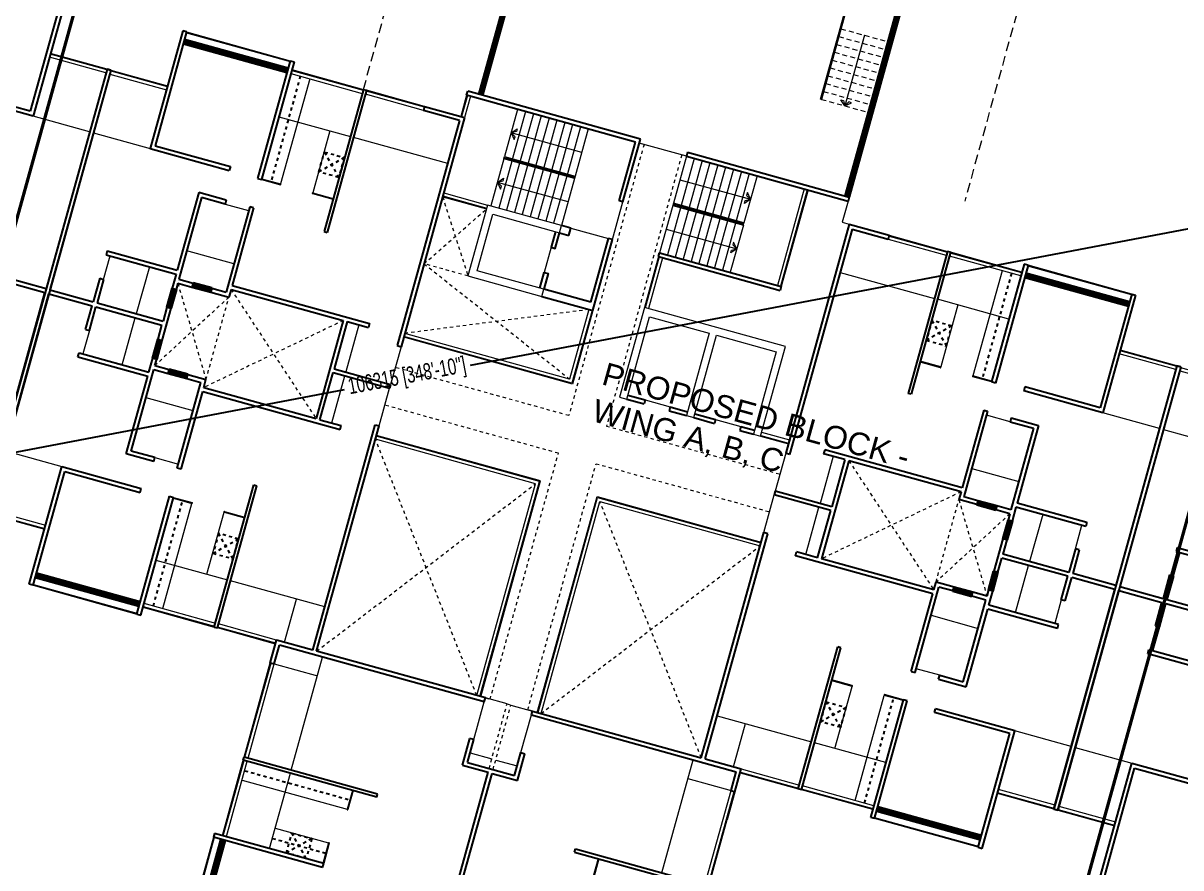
# Model space of a CAD drawing. Header units: millimetres. Extents: x 1330 to 3437, y 431 to 1156.
# Drawn here: x 1446.34 to 1481.87, y 1011.41 to 1037.34 of the extents above; entities that cross this region are included whole.
import ezdxf

# ---------------------------------------------------------------- set-up
doc = ezdxf.new("R2010")
doc.units = ezdxf.units.MM
doc.linetypes.add('DASHED', pattern=[0.75, 0.5, -0.25])
doc.layers.add('C02 Walls 01', color=10, linetype='Continuous')
for name, color, linetype, lineweight in [('C06 Parapet Wall', 39, 'Continuous', 15), ('F03 Windows', 32, 'Continuous', 35), ('I03 Tile Drop', 250, 'Continuous', 9), ('L02 Handrails & Balustrades', 67, 'Continuous', 15), ('L03 Stairs', 77, 'Continuous', 15), ('M01 Furniture', 14, 'Continuous', 9), ('R23 Lifts', 2, 'Continuous', 9), ('S03 Title Block', 7, 'Continuous', 20), ('T01 Dimenstions Scale 01', 106, 'Continuous', 9), ('Z08 Structure above', 250, 'DASHED', 9)]:
    doc.layers.add(name, color=color, linetype=linetype, lineweight=lineweight)
doc.styles.add('vka-arial', font='arial.ttf')
doc.styles.add('vka-romans', font='GOTHIC.TTF', dxfattribs={"width": 0.7})
doc.dimstyles.new('vka-dim0100', dxfattribs={"dimscale": 100, "dimtxt": 1, "dimasz": 0.7, "dimexe": 1.5, "dimexo": 2.5, "dimgap": 1, "dimtad": 0, "dimdec": 0, "dimzin": 0, "dimdsep": 46, "dimtxsty": 'vka-romans', "dimblk": 'vkadot', "dimcen": 1.5, "dimdle": 1.5, "dimse1": 1, "dimse2": 1, "dimclrd": 256, "dimclre": 256, "dimclrt": 7, "dimadec": 1, "dimazin": 0, "dimtfac": 1, "dimtdec": 0, "dimtofl": 0, "dimtmove": 2, "dimatfit": 3, "dimfxl": 1, "dimtolj": 1, "dimtzin": 0, "dimarcsym": 0})

# ---------------------------------------------------------------- blocks, each defined once
blk = doc.blocks.new('rgr')
at = {"layer": 'C02 Walls 01', "color": 250}
for p, q in [((-2177053, 789486), (-2182553, 789486)), ((-2182553, 789361), (-2182553, 789486)), ((-2177178, 789361), (-2182553, 789361)), ((-2177178, 787486), (-2177178, 789361)), ((-2177053, 787486), (-2177053, 789486)), ((-2175553, 789486), (-2175553, 789361)), ((-2175553, 789486), (-2170403, 789486)), ((-2175553, 789361), (-2170403, 789361)), ((-2170403, 789486), (-2170403, 789361)), ((-2195328, 788936), (-2195328, 785311)), ((-2195203, 788936), (-2195203, 785186)), ((-2191478, 788936), (-2191478, 785186)), ((-2191353, 788936), (-2191478, 788936)), ((-2191353, 788936), (-2191353, 785311)), ((-2188053, 788936), (-2187928, 788936)), ((-2188053, 788936), (-2188053, 785186)), ((-2187928, 788936), (-2187928, 785186)), ((-2164553, 788936), (-2164678, 788936)), ((-2164678, 788936), (-2164678, 785186)), ((-2164553, 788936), (-2164553, 785186)), ((-2161253, 788936), (-2161253, 785311)), ((-2161253, 788936), (-2161128, 788936)), ((-2161128, 788936), (-2161128, 785186)), ((-2185653, 788686), (-2185553, 788686)), ((-2185653, 788686), (-2185653, 784161)), ((-2185553, 788686), (-2185553, 784161)), ((-2183703, 788686), (-2182428, 788686)), ((-2183703, 788686), (-2183703, 788561)), ((-2182553, 788561), (-2183703, 788561)), ((-2182553, 788561), (-2182553, 781386)), ((-2182428, 788686), (-2182428, 781386)), ((-2170178, 788686), (-2168903, 788686)), ((-2170178, 788686), (-2170178, 781386)), ((-2170053, 788561), (-2170053, 781386)), ((-2170053, 788561), (-2168903, 788561)), ((-2168903, 788686), (-2168903, 788561)), ((-2166953, 788686), (-2167053, 788686)), ((-2167053, 788686), (-2167053, 784161)), ((-2166953, 788686), (-2166953, 784161)), ((-2177053, 787486), (-2177178, 787486)), ((-2193403, 787186), (-2193403, 780186)), ((-2193403, 787186), (-2193278, 787186)), ((-2193403, 787186), (-2193403, 773061)), ((-2193278, 787186), (-2193403, 787186)), ((-2193278, 787186), (-2193278, 773061)), ((-2193278, 787186), (-2193278, 780186)), ((-2159328, 787186), (-2159328, 780186)), ((-2159328, 787186), (-2159203, 787186)), ((-2159328, 787186), (-2159328, 773061)), ((-2159203, 787186), (-2159328, 787186)), ((-2159203, 787186), (-2159203, 773061)), ((-2159203, 787186), (-2159203, 780186)), ((-2178378, 786286), (-2178678, 786286)), ((-2178678, 786056), (-2178378, 786056)), ((-2178378, 786056), (-2178378, 786286)), ((-2177178, 784256), (-2177178, 786286)), ((-2177053, 786286), (-2177178, 786286)), ((-2177053, 784026), (-2177053, 786286)), ((-2175553, 786286), (-2171678, 786286)), ((-2175553, 786161), (-2175553, 786286)), ((-2175553, 786161), (-2171678, 786161)), ((-2171678, 786286), (-2171678, 786161)), ((-2195328, 785311), (-2197728, 785311)), ((-2191353, 785311), (-2188953, 785311)), ((-2188953, 785311), (-2188953, 785186)), ((-2161253, 785311), (-2163653, 785311)), ((-2163653, 785311), (-2163653, 785186)), ((-2195203, 785186), (-2197728, 785186)), ((-2191478, 785186), (-2188953, 785186)), ((-2188053, 785186), (-2187928, 785186)), ((-2164553, 785186), (-2164678, 785186)), ((-2161128, 785186), (-2163653, 785186)), ((-2188803, 784286), (-2189678, 784286)), ((-2189678, 784286), (-2189678, 781811)), ((-2188803, 784161), (-2189553, 784161)), ((-2189553, 784161), (-2189553, 781561)), ((-2188803, 784286), (-2188803, 784161)), ((-2187928, 784286), (-2188053, 784286)), ((-2188053, 784286), (-2188053, 781561)), ((-2187928, 784286), (-2187928, 781811)), ((-2185653, 784161), (-2185553, 784161)), ((-2177178, 784256), (-2178678, 784256)), ((-2166953, 784161), (-2167053, 784161)), ((-2164678, 784286), (-2164553, 784286)), ((-2164678, 784286), (-2164678, 781811)), ((-2164553, 784286), (-2164553, 781561)), ((-2163803, 784286), (-2162928, 784286)), ((-2163803, 784286), (-2163803, 784161)), ((-2163803, 784161), (-2163053, 784161)), ((-2163053, 784161), (-2163053, 781561)), ((-2162928, 784286), (-2162928, 781811)), ((-2178678, 784026), (-2177053, 784026)), ((-2191903, 781811), (-2189678, 781811)), ((-2191903, 781811), (-2191903, 781686)), ((-2191903, 781686), (-2189678, 781686)), ((-2189678, 781686), (-2189678, 781236)), ((-2187928, 781811), (-2183553, 781811)), ((-2187928, 781686), (-2184353, 781686)), ((-2187928, 781686), (-2187928, 781436)), ((-2184353, 781686), (-2184353, 778561)), ((-2184228, 781686), (-2183553, 781686)), ((-2184228, 781686), (-2184228, 780186)), ((-2183553, 781811), (-2183553, 781686)), ((-2175323, 781811), (-2174773, 781811)), ((-2175323, 781686), (-2174773, 781686)), ((-2174773, 781811), (-2174773, 781686)), ((-2173973, 781811), (-2173423, 781811)), ((-2173973, 781811), (-2173973, 781686)), ((-2173973, 781686), (-2173423, 781686)), ((-2173193, 781811), (-2172528, 781811)), ((-2173193, 781686), (-2172528, 781686)), ((-2172528, 781811), (-2172528, 781686)), ((-2171728, 781811), (-2171293, 781811)), ((-2171728, 781811), (-2171728, 781686)), ((-2171728, 781686), (-2171293, 781686)), ((-2164678, 781811), (-2169053, 781811)), ((-2169053, 781811), (-2169053, 781686)), ((-2168378, 781686), (-2169053, 781686)), ((-2168378, 781686), (-2168378, 780186)), ((-2164678, 781686), (-2168253, 781686)), ((-2168253, 781686), (-2168253, 778561)), ((-2164678, 781686), (-2164678, 781436)), ((-2160703, 781811), (-2162928, 781811)), ((-2160703, 781686), (-2162928, 781686)), ((-2162928, 781686), (-2162928, 781236)), ((-2160703, 781811), (-2160703, 781686)), ((-2157828, 781811), (-2155603, 781811)), ((-2157828, 781811), (-2157828, 781686)), ((-2157828, 781686), (-2155603, 781686)), ((-2189553, 781561), (-2189103, 781561)), ((-2189553, 781436), (-2189103, 781436)), ((-2189553, 781436), (-2189553, 781236)), ((-2189103, 781561), (-2189103, 781436)), ((-2188503, 781561), (-2188053, 781561)), ((-2188503, 781561), (-2188503, 781436)), ((-2188503, 781436), (-2187928, 781436)), ((-2182553, 781386), (-2182428, 781386)), ((-2170053, 781386), (-2170178, 781386)), ((-2164103, 781436), (-2164678, 781436)), ((-2164103, 781561), (-2164553, 781561)), ((-2164103, 781561), (-2164103, 781436)), ((-2163053, 781561), (-2163503, 781561)), ((-2163503, 781561), (-2163503, 781436)), ((-2163053, 781436), (-2163503, 781436)), ((-2163053, 781436), (-2163053, 781236)), ((-2189678, 781236), (-2189553, 781236)), ((-2162928, 781236), (-2163053, 781236)), ((-2191903, 780936), (-2191778, 780936)), ((-2191903, 780936), (-2191903, 780186)), ((-2191778, 780936), (-2191778, 780186)), ((-2189678, 780636), (-2189678, 780186)), ((-2189678, 780636), (-2189553, 780636)), ((-2189553, 780636), (-2189553, 779611)), ((-2163053, 780636), (-2163053, 779611)), ((-2162928, 780636), (-2163053, 780636)), ((-2162928, 780636), (-2162928, 780186)), ((-2160703, 780936), (-2160828, 780936)), ((-2160828, 780936), (-2160828, 780186)), ((-2160703, 780936), (-2160703, 780186)), ((-2157828, 780936), (-2157703, 780936)), ((-2157828, 780936), (-2157828, 780186)), ((-2157703, 780936), (-2157703, 780186)), ((-2193403, 780186), (-2194778, 780186)), ((-2193403, 780061), (-2194778, 780061)), ((-2193403, 773061), (-2193403, 780061)), ((-2193278, 780186), (-2191903, 780186)), ((-2193278, 780061), (-2191903, 780061)), ((-2193278, 773061), (-2193278, 780061)), ((-2191903, 779311), (-2191903, 780061)), ((-2191778, 780186), (-2189678, 780186)), ((-2191778, 780061), (-2189678, 780061)), ((-2191778, 779311), (-2191778, 780061)), ((-2189678, 779611), (-2189678, 780061)), ((-2184228, 780186), (-2182428, 780186)), ((-2184228, 780061), (-2182428, 780061)), ((-2184228, 778561), (-2184228, 780061)), ((-2182428, 780186), (-2182428, 780061)), ((-2168378, 780186), (-2170178, 780186)), ((-2170178, 780186), (-2170178, 780061)), ((-2168378, 780061), (-2170178, 780061)), ((-2168378, 778561), (-2168378, 780061)), ((-2160828, 780186), (-2162928, 780186)), ((-2160828, 780061), (-2162928, 780061)), ((-2162928, 779611), (-2162928, 780061)), ((-2160828, 779311), (-2160828, 780061)), ((-2159328, 780186), (-2160703, 780186)), ((-2159328, 780061), (-2160703, 780061)), ((-2160703, 779311), (-2160703, 780061)), ((-2159328, 773061), (-2159328, 780061)), ((-2159203, 780186), (-2157828, 780186)), ((-2159203, 780061), (-2157828, 780061)), ((-2159203, 773061), (-2159203, 780061)), ((-2157828, 779311), (-2157828, 780061)), ((-2157703, 780186), (-2155603, 780186)), ((-2157703, 780061), (-2155603, 780061)), ((-2157703, 779311), (-2157703, 780061)), ((-2189678, 779611), (-2189553, 779611)), ((-2162928, 779611), (-2163053, 779611)), ((-2191903, 779311), (-2191778, 779311)), ((-2160703, 779311), (-2160828, 779311)), ((-2157828, 779311), (-2157703, 779311)), ((-2189678, 778561), (-2189678, 779011)), ((-2189678, 779011), (-2189553, 779011)), ((-2189553, 778811), (-2189553, 779011)), ((-2182553, 771686), (-2182553, 778861)), ((-2182553, 778861), (-2182428, 778861)), ((-2182428, 771686), (-2182428, 778861)), ((-2170178, 771686), (-2170178, 778861)), ((-2170053, 778861), (-2170178, 778861)), ((-2170053, 771686), (-2170053, 778861)), ((-2163053, 778811), (-2163053, 779011)), ((-2162928, 779011), (-2163053, 779011)), ((-2162928, 778561), (-2162928, 779011)), ((-2191903, 778561), (-2189678, 778561)), ((-2191903, 778436), (-2191903, 778561)), ((-2189553, 778811), (-2189103, 778811)), ((-2189553, 778686), (-2189103, 778686)), ((-2189553, 776086), (-2189553, 778686)), ((-2189103, 778686), (-2189103, 778811)), ((-2188503, 778811), (-2187928, 778811)), ((-2188503, 778686), (-2188503, 778811)), ((-2188503, 778686), (-2188053, 778686)), ((-2188053, 775961), (-2188053, 778686)), ((-2187928, 778561), (-2187928, 778811)), ((-2187928, 778561), (-2184353, 778561)), ((-2184228, 778561), (-2183553, 778561)), ((-2183553, 778436), (-2183553, 778561)), ((-2168378, 778561), (-2169053, 778561)), ((-2169053, 778436), (-2169053, 778561)), ((-2164678, 778561), (-2168253, 778561)), ((-2164103, 778811), (-2164678, 778811)), ((-2164678, 778561), (-2164678, 778811)), ((-2164103, 778686), (-2164553, 778686)), ((-2164553, 775961), (-2164553, 778686)), ((-2164103, 778686), (-2164103, 778811)), ((-2163053, 778811), (-2163503, 778811)), ((-2163503, 778686), (-2163503, 778811)), ((-2163053, 778686), (-2163503, 778686)), ((-2163053, 776086), (-2163053, 778686)), ((-2160703, 778561), (-2162928, 778561)), ((-2160703, 778436), (-2160703, 778561)), ((-2157828, 778561), (-2155603, 778561)), ((-2157828, 778436), (-2157828, 778561)), ((-2191903, 778436), (-2189678, 778436)), ((-2189678, 775961), (-2189678, 778436)), ((-2187928, 778436), (-2183553, 778436)), ((-2187928, 775961), (-2187928, 778436)), ((-2164678, 778436), (-2169053, 778436)), ((-2164678, 775961), (-2164678, 778436)), ((-2160703, 778436), (-2162928, 778436)), ((-2162928, 775961), (-2162928, 778436)), ((-2157828, 778436), (-2155603, 778436)), ((-2188803, 776086), (-2189553, 776086)), ((-2188803, 775961), (-2188803, 776086)), ((-2185653, 771561), (-2185653, 776086)), ((-2185653, 776086), (-2185553, 776086)), ((-2185553, 771561), (-2185553, 776086)), ((-2167053, 771561), (-2167053, 776086)), ((-2166953, 776086), (-2167053, 776086)), ((-2166953, 771561), (-2166953, 776086)), ((-2163803, 776086), (-2163053, 776086)), ((-2163803, 775961), (-2163803, 776086)), ((-2188803, 775961), (-2189678, 775961)), ((-2187928, 775961), (-2188053, 775961)), ((-2164678, 775961), (-2164553, 775961)), ((-2163803, 775961), (-2162928, 775961)), ((-2191478, 775061), (-2188953, 775061)), ((-2191478, 771311), (-2191478, 775061)), ((-2191353, 774936), (-2188953, 774936)), ((-2191353, 771311), (-2191353, 774936)), ((-2188953, 774936), (-2188953, 775061)), ((-2188053, 775061), (-2187928, 775061)), ((-2188053, 771311), (-2188053, 775061)), ((-2187928, 771311), (-2187928, 775061)), ((-2164553, 775061), (-2164678, 775061)), ((-2164678, 771311), (-2164678, 775061)), ((-2164553, 771311), (-2164553, 775061)), ((-2161128, 775061), (-2163653, 775061)), ((-2163653, 774936), (-2163653, 775061)), ((-2161253, 774936), (-2163653, 774936)), ((-2161253, 771311), (-2161253, 774936)), ((-2161128, 771311), (-2161128, 775061)), ((-2157403, 775061), (-2154878, 775061)), ((-2157403, 771311), (-2157403, 775061)), ((-2157278, 774936), (-2154878, 774936)), ((-2157278, 771311), (-2157278, 774936)), ((-2159328, 773061), (-2159203, 773061)), ((-2159203, 773061), (-2159328, 773061)), ((-2185653, 771561), (-2185553, 771561)), ((-2183703, 770961), (-2183703, 771686)), ((-2182553, 771686), (-2183703, 771686)), ((-2183578, 770961), (-2183578, 771561)), ((-2177053, 771561), (-2183578, 771561)), ((-2177053, 771686), (-2182428, 771686)), ((-2177053, 771561), (-2177053, 771686)), ((-2175553, 771686), (-2170178, 771686)), ((-2175553, 771561), (-2175553, 771686)), ((-2175553, 771561), (-2169028, 771561)), ((-2170053, 771686), (-2168903, 771686)), ((-2169028, 770961), (-2169028, 771561)), ((-2168903, 770961), (-2168903, 771686)), ((-2166953, 771561), (-2167053, 771561)), ((-2191353, 771311), (-2191478, 771311)), ((-2188053, 771311), (-2187928, 771311)), ((-2164553, 771311), (-2164678, 771311)), ((-2161253, 771311), (-2161128, 771311)), ((-2183703, 770961), (-2183578, 770961)), ((-2169028, 770961), (-2168903, 770961)), ((-2177178, 769511), (-2177178, 770361)), ((-2177053, 770361), (-2177178, 770361)), ((-2177053, 769636), (-2177053, 770361)), ((-2175553, 769636), (-2175553, 770361)), ((-2175553, 770361), (-2175428, 770361)), ((-2175428, 769511), (-2175428, 770361)), ((-2177053, 769636), (-2175553, 769636)), ((-2177178, 769511), (-2176365, 769511)), ((-2176365, 765461), (-2176365, 769511)), ((-2176240, 765461), (-2176240, 769511)), ((-2176240, 769511), (-2175428, 769511)), ((-2179453, 767961), (-2183703, 767961)), ((-2183703, 767861), (-2183703, 767961)), ((-2179453, 767861), (-2183703, 767861)), ((-2179453, 767861), (-2179453, 767961)), ((-2173153, 767961), (-2168903, 767961)), ((-2173153, 767861), (-2173153, 767961)), ((-2173153, 767861), (-2168903, 767861)), ((-2180478, 765461), (-2183953, 765461)), ((-2183953, 765461), (-2183953, 765336)), ((-2180478, 765336), (-2183953, 765336)), ((-2180478, 765336), (-2180478, 765461))]:
    blk.add_line(p, q, dxfattribs=at)
for points in [[(-2178803, 786056), (-2178803, 785556), (-2178678, 785556), (-2178678, 786056)], [(-2178803, 784256), (-2178803, 784756), (-2178678, 784756), (-2178678, 784256)]]:
    blk.add_lwpolyline(points, dxfattribs=at)
at = {"layer": 'C06 Parapet Wall', "color": 250}
for p, q in [((-2182428, 789361), (-2182428, 788686)), ((-2171803, 789361), (-2171803, 786286)), ((-2187928, 788561), (-2185653, 788561)), ((-2183703, 788561), (-2185553, 788561)), ((-2168903, 788561), (-2167053, 788561)), ((-2164678, 788561), (-2166953, 788561)), ((-2193403, 787061), (-2195203, 787061)), ((-2193278, 787061), (-2191478, 787061)), ((-2159328, 787061), (-2161128, 787061)), ((-2159203, 787061), (-2157403, 787061)), ((-2182428, 786286), (-2181033, 786286)), ((-2175428, 786161), (-2175428, 784541)), ((-2177178, 784026), (-2177178, 781811)), ((-2177178, 781811), (-2182428, 781811)), ((-2171063, 781811), (-2170178, 781811)), ((-2177328, 778436), (-2182428, 778436)), ((-2177328, 771686), (-2177328, 778436)), ((-2175278, 778436), (-2170178, 778436)), ((-2175278, 771686), (-2175278, 778436)), ((-2193278, 773186), (-2191478, 773186)), ((-2159328, 773186), (-2161128, 773186)), ((-2159203, 773186), (-2157403, 773186)), ((-2187928, 771686), (-2185653, 771686)), ((-2183703, 771686), (-2185553, 771686)), ((-2168903, 771686), (-2167053, 771686)), ((-2164678, 771686), (-2166953, 771686)), ((-2183578, 767961), (-2183578, 770961)), ((-2169028, 767961), (-2169028, 770961)), ((-2183578, 765461), (-2183578, 767861))]:
    blk.add_line(p, q, dxfattribs=at)
at = {"layer": 'F03 Windows', "color": 250}
for p, q in [((-2188053, 788686), (-2191353, 788686)), ((-2188053, 788645), (-2191353, 788645)), ((-2188053, 788603), (-2191353, 788603)), ((-2188053, 788561), (-2191353, 788561)), ((-2164553, 788686), (-2161253, 788686)), ((-2164553, 788645), (-2161253, 788645)), ((-2164553, 788603), (-2161253, 788603)), ((-2164553, 788561), (-2161253, 788561)), ((-2188503, 781561), (-2189103, 781561)), ((-2188503, 781520), (-2189103, 781520)), ((-2188503, 781478), (-2189103, 781478)), ((-2188503, 781436), (-2189103, 781436)), ((-2164103, 781561), (-2163503, 781561)), ((-2164103, 781520), (-2163503, 781520)), ((-2164103, 781478), (-2163503, 781478)), ((-2164103, 781436), (-2163503, 781436)), ((-2189678, 781236), (-2189678, 780636)), ((-2189636, 781236), (-2189636, 780636)), ((-2189594, 781236), (-2189594, 780636)), ((-2189553, 781236), (-2189553, 780636)), ((-2163053, 781236), (-2163053, 780636)), ((-2163011, 781236), (-2163011, 780636)), ((-2162969, 781236), (-2162969, 780636)), ((-2162928, 781236), (-2162928, 780636)), ((-2189678, 779011), (-2189678, 779611)), ((-2189636, 779011), (-2189636, 779611)), ((-2189594, 779011), (-2189594, 779611)), ((-2189553, 779011), (-2189553, 779611)), ((-2163053, 779011), (-2163053, 779611)), ((-2163011, 779011), (-2163011, 779611)), ((-2162969, 779011), (-2162969, 779611)), ((-2162928, 779011), (-2162928, 779611)), ((-2188503, 778811), (-2189103, 778811)), ((-2188503, 778770), (-2189103, 778770)), ((-2188503, 778728), (-2189103, 778728)), ((-2188503, 778686), (-2189103, 778686)), ((-2164103, 778811), (-2163503, 778811)), ((-2164103, 778770), (-2163503, 778770)), ((-2164103, 778728), (-2163503, 778728)), ((-2164103, 778686), (-2163503, 778686)), ((-2188053, 771686), (-2191353, 771686)), ((-2188053, 771645), (-2191353, 771645)), ((-2188053, 771603), (-2191353, 771603)), ((-2188053, 771561), (-2191353, 771561)), ((-2164553, 771686), (-2161253, 771686)), ((-2164553, 771645), (-2161253, 771645)), ((-2164553, 771603), (-2161253, 771603)), ((-2164553, 771561), (-2161253, 771561)), ((-2183703, 762036), (-2183703, 765336)), ((-2183661, 762036), (-2183661, 765336)), ((-2183619, 762036), (-2183619, 765336)), ((-2183578, 762036), (-2183578, 765336))]:
    blk.add_line(p, q, dxfattribs=at)
at = {"layer": 'F03 Windows', "color": 250, "linetype": 'Continuous', "lineweight": 30}
for points in [[(-2182203, 802436), (-2182203, 789486)], [(-2182161, 802395), (-2182161, 789486)], [(-2182119, 802353), (-2182119, 789486)], [(-2182078, 802311), (-2182078, 789486)], [(-2170528, 789486), (-2170528, 802311)], [(-2170486, 789486), (-2170486, 802353)], [(-2170444, 789486), (-2170444, 802395)], [(-2170403, 789486), (-2170403, 802436)]]:
    blk.add_lwpolyline(points, dxfattribs=at)
at = {"layer": 'I03 Tile Drop', "color": 250}
for p, q in [((-2175553, 789361), (-2177053, 789361)), ((-2170403, 789361), (-2170403, 788686)), ((-2170403, 788686), (-2170178, 788686)), ((-2177053, 786286), (-2177053, 787486)), ((-2187928, 787186), (-2185653, 787186)), ((-2182553, 787186), (-2185553, 787186)), ((-2170053, 787186), (-2167053, 787186)), ((-2164678, 787186), (-2166953, 787186)), ((-2178378, 786286), (-2177178, 786286)), ((-2177053, 786161), (-2177053, 784256)), ((-2178803, 785556), (-2178803, 784756)), ((-2193403, 785186), (-2195203, 785186)), ((-2193278, 785186), (-2191478, 785186)), ((-2159328, 785186), (-2161128, 785186)), ((-2159203, 785186), (-2157403, 785186)), ((-2188803, 784161), (-2188053, 784161)), ((-2163803, 784161), (-2164553, 784161)), ((-2188053, 782461), (-2189553, 782461)), ((-2164553, 782461), (-2163053, 782461)), ((-2191778, 780936), (-2191778, 781686)), ((-2190528, 781686), (-2190528, 780186)), ((-2183853, 781686, 0), (-2183853, 780186, 0)), ((-2174773, 781811), (-2173973, 781811)), ((-2172528, 781811), (-2171728, 781811)), ((-2168753, 781686, 0), (-2168753, 780186, 0)), ((-2162078, 781686), (-2162078, 780186)), ((-2160828, 780936), (-2160828, 781686)), ((-2157703, 780936), (-2157703, 781686)), ((-2182428, 781386), (-2182428, 780186)), ((-2170178, 781386), (-2170178, 780186)), ((-2190528, 778561), (-2190528, 780061)), ((-2183853, 778561, 0), (-2183853, 780061, 0)), ((-2182428, 778861), (-2182428, 780061)), ((-2170178, 778861), (-2170178, 780061)), ((-2168753, 778561, 0), (-2168753, 780061, 0)), ((-2162078, 778561), (-2162078, 780061)), ((-2191778, 779311), (-2191778, 778561)), ((-2160828, 779311), (-2160828, 778561)), ((-2157703, 779311), (-2157703, 778561)), ((-2188053, 777786), (-2189553, 777786)), ((-2164553, 777786), (-2163053, 777786)), ((-2188803, 776086), (-2188053, 776086)), ((-2163803, 776086), (-2164553, 776086)), ((-2193278, 775061), (-2191478, 775061)), ((-2159328, 775061), (-2161128, 775061)), ((-2159203, 775061), (-2157403, 775061)), ((-2187928, 773061), (-2185653, 773061)), ((-2182553, 773061), (-2185553, 773061)), ((-2183453, 771686), (-2183453, 773061)), ((-2170053, 773061), (-2167053, 773061)), ((-2169153, 771686), (-2169153, 773061)), ((-2164678, 773061), (-2166953, 773061)), ((-2182203, 767961), (-2182203, 771561)), ((-2176365, 771686), (-2177053, 771686)), ((-2177053, 770361), (-2177053, 771561)), ((-2176240, 771686), (-2175553, 771686)), ((-2175553, 770361), (-2175553, 771561)), ((-2170403, 767961), (-2170403, 771561)), ((-2183578, 770961), (-2182203, 770961)), ((-2170403, 770961), (-2169028, 770961)), ((-2177053, 769936), (-2176365, 769936)), ((-2176240, 769936), (-2175553, 769936)), ((-2182203, 765461), (-2182203, 767861))]:
    blk.add_line(p, q, dxfattribs=at)
at = {"layer": 'L02 Handrails & Balustrades', "color": 250}
for p, q in [((-2182553, 789361), (-2182553, 788686)), ((-2182528, 789361), (-2182528, 788686)), ((-2171703, 789361), (-2171703, 786286)), ((-2171678, 789361), (-2171678, 786286)), ((-2191353, 788936), (-2188053, 788936)), ((-2191353, 788911), (-2188053, 788911)), ((-2161253, 788936), (-2164553, 788936)), ((-2161253, 788911), (-2164553, 788911)), ((-2187928, 788686), (-2185653, 788686)), ((-2187928, 788661), (-2185653, 788661)), ((-2183703, 788686), (-2185553, 788686)), ((-2183703, 788661), (-2185553, 788661)), ((-2168903, 788686), (-2167053, 788686)), ((-2168903, 788661), (-2167053, 788661)), ((-2164678, 788686), (-2166953, 788686)), ((-2164678, 788661), (-2166953, 788661)), ((-2193403, 787186), (-2195203, 787186)), ((-2193403, 787161), (-2195203, 787161)), ((-2193278, 787186), (-2191478, 787186)), ((-2193278, 787161), (-2191478, 787161)), ((-2159328, 787186), (-2161128, 787186)), ((-2159328, 787161), (-2161128, 787161)), ((-2159203, 787161), (-2157403, 787161)), ((-2182428, 786186), (-2181033, 786186)), ((-2182428, 786161), (-2181033, 786161)), ((-2175553, 786161), (-2175553, 784541)), ((-2175528, 786161), (-2175528, 784541)), ((-2177078, 784026), (-2177078, 781711)), ((-2177053, 784026), (-2177053, 781686)), ((-2177078, 781711), (-2182428, 781711)), ((-2177053, 781686), (-2182428, 781686)), ((-2171063, 781711), (-2170178, 781711)), ((-2171063, 781686), (-2170178, 781686)), ((-2177203, 778561), (-2182428, 778561)), ((-2177228, 778536), (-2182428, 778536)), ((-2177228, 771686), (-2177228, 778536)), ((-2177203, 771686), (-2177203, 778561)), ((-2175403, 778561), (-2170178, 778561)), ((-2175403, 771686), (-2175403, 778561)), ((-2175378, 778536), (-2170178, 778536)), ((-2175378, 771686), (-2175378, 778536)), ((-2193278, 773086), (-2191478, 773086)), ((-2193278, 773061), (-2191478, 773061)), ((-2159328, 773086), (-2161128, 773086)), ((-2159328, 773061), (-2161128, 773061)), ((-2159203, 773086), (-2157403, 773086)), ((-2159203, 773061), (-2157403, 773061)), ((-2187928, 771586), (-2185653, 771586)), ((-2187928, 771561), (-2185653, 771561)), ((-2183703, 771586), (-2185553, 771586)), ((-2183703, 771561), (-2185553, 771561)), ((-2168903, 771586), (-2167053, 771586)), ((-2168903, 771561), (-2167053, 771561)), ((-2164678, 771586), (-2166953, 771586)), ((-2164678, 771561), (-2166953, 771561)), ((-2191353, 771336), (-2188053, 771336)), ((-2191353, 771311), (-2188053, 771311)), ((-2161253, 771336), (-2164553, 771336)), ((-2161253, 771311), (-2164553, 771311)), ((-2183703, 767961), (-2183703, 770961)), ((-2183678, 767961), (-2183678, 770961)), ((-2168928, 767961), (-2168928, 770961)), ((-2168903, 767961), (-2168903, 770961)), ((-2183703, 765461), (-2183703, 767861)), ((-2183678, 765461), (-2183678, 767861)), ((-2183953, 765336), (-2183953, 762036)), ((-2183928, 765336), (-2183928, 762036))]:
    blk.add_line(p, q, dxfattribs=at)
for points in [[(-2172053, 798149), (-2172028, 798149), (-2172028, 792149), (-2172053, 792149)], [(-2178678, 787861), (-2178678, 787786), (-2180928, 787786), (-2180928, 787861)], [(-2178703, 787836), (-2178703, 787811), (-2180903, 787811), (-2180903, 787836)], [(-2175553, 787861), (-2175553, 787786), (-2173303, 787786), (-2173303, 787861)], [(-2175528, 787836), (-2175528, 787811), (-2173328, 787811), (-2173328, 787836)]]:
    blk.add_lwpolyline(points, close=True, dxfattribs=at)
at = {"layer": 'L03 Stairs', "color": 250, "linetype": 'DASHED', "ltscale": 300}
for p, q in [((-2172028, 794399), (-2170528, 794399)), ((-2172028, 794149), (-2170528, 794149)), ((-2172028, 793899), (-2170528, 793899)), ((-2172028, 793649), (-2170528, 793649)), ((-2172028, 793399), (-2170528, 793399)), ((-2172028, 793149), (-2170528, 793149)), ((-2172028, 792899), (-2170528, 792899)), ((-2172028, 792649), (-2170528, 792649)), ((-2172028, 792399), (-2170528, 792399)), ((-2172028, 792149), (-2170528, 792149)), ((-2172028, 792149), (-2170528, 792149))]:
    blk.add_line(p, q, dxfattribs=at)
at = {"layer": 'L03 Stairs', "color": 250}
for p, q in [((-2180928, 789361), (-2180928, 787861)), ((-2180678, 789361), (-2180678, 787861)), ((-2180428, 789361), (-2180428, 787861)), ((-2180178, 789361), (-2180178, 787861)), ((-2179928, 789361), (-2179928, 787861)), ((-2179678, 789361), (-2179678, 787861)), ((-2179428, 789361), (-2179428, 787861)), ((-2179178, 789361), (-2179178, 787861)), ((-2178928, 789361), (-2178928, 787861)), ((-2178678, 789361), (-2178678, 787861)), ((-2175553, 789361), (-2175553, 787861)), ((-2175303, 789361), (-2175303, 787861)), ((-2175053, 789361), (-2175053, 787861)), ((-2174803, 789361), (-2174803, 787861)), ((-2174553, 789361), (-2174553, 787861)), ((-2174303, 789361), (-2174303, 787861)), ((-2174053, 789361), (-2174053, 787861)), ((-2173803, 789361), (-2173803, 787861)), ((-2173553, 789361), (-2173553, 787861)), ((-2173303, 789361), (-2173303, 787861)), ((-2180928, 787786), (-2180928, 786286)), ((-2180678, 787786), (-2180678, 786286)), ((-2180428, 787786), (-2180428, 786286)), ((-2180178, 787786), (-2180178, 786286)), ((-2179928, 787786), (-2179928, 786286)), ((-2179678, 787786), (-2179678, 786286)), ((-2179428, 787786), (-2179428, 786286)), ((-2179178, 787786), (-2179178, 786286)), ((-2178928, 787786), (-2178928, 786286)), ((-2178678, 787786), (-2178678, 786286)), ((-2175553, 787786), (-2175553, 786286)), ((-2175303, 787786), (-2175303, 786286)), ((-2175053, 787786), (-2175053, 786286)), ((-2174803, 787786), (-2174803, 786286)), ((-2174553, 787786), (-2174553, 786286)), ((-2174303, 787786), (-2174303, 786286)), ((-2174053, 787786), (-2174053, 786286)), ((-2173803, 787786), (-2173803, 786286)), ((-2173553, 787786), (-2173553, 786286)), ((-2173303, 787786), (-2173303, 786286)), ((-2183703, 771561), (-2183703, 770061)), ((-2168903, 771561), (-2168903, 770061))]:
    blk.add_line(p, q, dxfattribs=at)
for points in [[(-2171278, 794399), (-2171278, 792149)], [(-2178678, 788611), (-2180928, 788611)], [(-2175553, 788611), (-2173303, 788611)], [(-2178678, 787036), (-2180928, 787036)], [(-2175553, 787036), (-2173303, 787036)]]:
    blk.add_lwpolyline(points, dxfattribs=at)
at = {"layer": 'L03 Stairs', "color": 250, "elevation": 0}
for points in [[(-2171278, 792149), (-2171448, 792297), (-2171359, 792297), (-2171278, 792149)], [(-2171278, 792149), (-2171107, 792297), (-2171196, 792297), (-2171278, 792149)], [(-2180928, 788611), (-2180779, 788782), (-2180779, 788693), (-2180928, 788611)], [(-2173303, 788611), (-2173451, 788782), (-2173451, 788693), (-2173303, 788611)], [(-2180928, 788611), (-2180779, 788441), (-2180779, 788530), (-2180928, 788611)], [(-2173303, 788611), (-2173451, 788441), (-2173451, 788530), (-2173303, 788611)], [(-2180928, 787036), (-2180779, 787207), (-2180779, 787118), (-2180928, 787036)], [(-2180928, 787036), (-2180779, 786866), (-2180779, 786955), (-2180928, 787036)], [(-2173303, 787036), (-2173451, 787207), (-2173451, 787118), (-2173303, 787036)], [(-2173303, 787036), (-2173451, 786866), (-2173451, 786955), (-2173303, 787036)]]:
    blk.add_lwpolyline(points, dxfattribs=at)
at = {"layer": 'M01 Furniture', "color": 250}
for p, q in [((-2187328, 788561), (-2187328, 785211)), ((-2165278, 788561), (-2165278, 785211)), ((-2186303, 787186), (-2186303, 785211)), ((-2166303, 787186), (-2166303, 785211)), ((-2187928, 785211), (-2187328, 785211)), ((-2187928, 785186), (-2187328, 785186)), ((-2186303, 785211), (-2185653, 785211)), ((-2186303, 785186), (-2185653, 785186)), ((-2166303, 785211), (-2166953, 785211)), ((-2166303, 785186), (-2166953, 785186)), ((-2164678, 785211), (-2165278, 785211)), ((-2164678, 785186), (-2165278, 785186)), ((-2187928, 775061), (-2187328, 775061)), ((-2187928, 775036), (-2187328, 775036)), ((-2187328, 771686), (-2187328, 775036)), ((-2186303, 775061), (-2185653, 775061)), ((-2186303, 773061), (-2186303, 775036)), ((-2186303, 775036), (-2185653, 775036)), ((-2166303, 775061), (-2166953, 775061)), ((-2166303, 775036), (-2166953, 775036)), ((-2166303, 773061), (-2166303, 775036)), ((-2164678, 775061), (-2165278, 775061)), ((-2165278, 771686), (-2165278, 775036)), ((-2164678, 775036), (-2165278, 775036)), ((-2180228, 767861), (-2180228, 767261)), ((-2180203, 767861), (-2180203, 767261)), ((-2172403, 767861), (-2172403, 767261)), ((-2172378, 767861), (-2172378, 767261)), ((-2183578, 767261), (-2180228, 767261)), ((-2182203, 766111), (-2180503, 766111)), ((-2180503, 766111), (-2180503, 765461)), ((-2180478, 766111), (-2180478, 765461))]:
    blk.add_line(p, q, dxfattribs=at)
for centre, start, end in [((-2187328, 785199), 270, 90), ((-2186303, 785199), 90, 270), ((-2166303, 785199), 270, 90), ((-2165278, 785199), 90, 270), ((-2187328, 775049), 270, 90), ((-2186303, 775049), 90, 270), ((-2166303, 775049), 270, 90), ((-2165278, 775049), 90, 270), ((-2180215, 767261), 180, 0), ((-2180490, 766111), 0, 180)]:
    blk.add_arc(centre, 12.5, start, end, dxfattribs=at)
at = {"layer": 'R23 Lifts', "color": 250}
blk.add_lwpolyline([(-2178678, 786056), (-2178678, 786286), (-2181033, 786286), (-2181033, 784026), (-2178678, 784026), (-2178678, 784256), (-2180803, 784256), (-2180803, 786056)], close=True, dxfattribs=at)
blk.add_lwpolyline([(-2171063, 781686), (-2171063, 784541), (-2175553, 784541), (-2175553, 781686), (-2175323, 781686), (-2175323, 784311), (-2173423, 784311), (-2173423, 781686), (-2173193, 781686), (-2173193, 784311), (-2171293, 784311), (-2171293, 781686), (-2171063, 781686)], dxfattribs=at)
at = {"layer": 'Z08 Structure above', "color": 250, "lineweight": -2, "ltscale": 200}
for p, q in [((-2187628, 788561), (-2187628, 785211)), ((-2164978, 788561), (-2164978, 785211)), ((-2186293, 786515), (-2185661, 785883)), ((-2185661, 786515), (-2186293, 785883)), ((-2166312, 786515), (-2166944, 785883)), ((-2166944, 786515), (-2166312, 785883)), ((-2187628, 771686), (-2187628, 775036)), ((-2164978, 771686), (-2164978, 775036)), ((-2186293, 773733), (-2185661, 774365)), ((-2185661, 773733), (-2186293, 774365)), ((-2166312, 773733), (-2166944, 774365)), ((-2166944, 773733), (-2166312, 774365)), ((-2183578, 767561), (-2180228, 767561)), ((-2181036, 766103), (-2181669, 765470)), ((-2181036, 765470), (-2181669, 766103)), ((-2182203, 765786), (-2180503, 765786))]:
    blk.add_line(p, q, dxfattribs=at)
at = {"layer": 'Z08 Structure above', "color": 250, "ltscale": 200}
for p, q in [((-2182428, 784026), (-2181033, 786161)), ((-2182428, 786161), (-2181033, 784026)), ((-2181033, 784026), (-2182428, 784026)), ((-2182428, 784026), (-2177178, 781811)), ((-2177178, 784026), (-2182428, 781811)), ((-2187928, 781686), (-2184353, 778561)), ((-2184353, 781686), (-2187928, 778561)), ((-2164678, 781686), (-2168253, 778561)), ((-2168253, 781686), (-2164678, 778561)), ((-2189553, 781436), (-2187928, 778811)), ((-2187928, 781436), (-2189553, 778811)), ((-2187928, 778811), (-2187928, 781436)), ((-2164678, 778811), (-2164678, 781436)), ((-2163053, 781436), (-2164678, 778811)), ((-2164678, 781436), (-2163053, 778811)), ((-2182428, 771686), (-2177328, 778436)), ((-2177328, 771686), (-2182428, 778436)), ((-2175278, 771686), (-2170178, 778436)), ((-2170178, 771686), (-2175278, 778436)), ((-2176365, 769636), (-2176365, 771686)), ((-2176365, 771686), (-2176240, 771686)), ((-2176240, 769636), (-2176240, 771686))]:
    blk.add_line(p, q, dxfattribs=at)
at = {"layer": 'Z08 Structure above', "color": 250, "ltscale": 600}
blk.add_lwpolyline([(-2185653, 788686), (-2185653, 803936), (-2185653, 804836, -0.414214), (-2185228, 805261), (-2167378, 805261, -0.414861), (-2166953, 804836), (-2166953, 803936), (-2166953, 790311)], format="xyb", dxfattribs=at)
at = {"layer": 'Z08 Structure above', "color": 250, "ltscale": 200}
for points in [[(-2177053, 789361), (-2176903, 789361), (-2176903, 780724), (-2182428, 780724)], [(-2175553, 789361), (-2175703, 789361), (-2175703, 780724), (-2170178, 780724)], [(-2177053, 771686), (-2176903, 771686), (-2176903, 779524), (-2182428, 779524)], [(-2175553, 771686), (-2175703, 771686), (-2175703, 779524), (-2170178, 779524)]]:
    blk.add_lwpolyline(points, dxfattribs=at)
at = {"layer": 'Z08 Structure above', "color": 250, "lineweight": -2, "ltscale": 200, "elevation": 0}
for points in [[(-2185661, 786515), (-2185661, 785883), (-2186293, 785883), (-2186293, 786515)], [(-2166944, 786515), (-2166944, 785883), (-2166312, 785883), (-2166312, 786515)], [(-2185661, 773733), (-2185661, 774365), (-2186293, 774365), (-2186293, 773733)], [(-2166944, 773733), (-2166944, 774365), (-2166312, 774365), (-2166312, 773733)]]:
    blk.add_lwpolyline(points, close=True, dxfattribs=at)
at = {"layer": 'Z08 Structure above', "color": 250, "lineweight": -2, "ltscale": 200}
blk.add_lwpolyline([(-2181036, 765470), (-2181669, 765470), (-2181669, 766103), (-2181036, 766103)], close=True, dxfattribs=at)
blk = doc.blocks.new('vkadot')
at = {"layer": 'T01 Dimenstions Scale 01'}
for q in [(-0.85, 0), (0, 0.85), (0.85, 0), (0, -0.85)]:
    blk.add_line((0, 0), q, dxfattribs=at)
blk.add_circle((0, 0), 0.579, dxfattribs=at)
blk = doc.blocks.new('*D85')
at = {"layer": 'T01 Dimenstions Scale 01', "lineweight": -2, "transparency": 16777216}
for p, q in [((-1977544, 91316), (-2023360, 68691)), ((-2072689, 44330), (-2026873, 66956))]:
    blk.add_line(p, q, dxfattribs=at)
at = {"layer": 'T01 Dimenstions Scale 01', "lineweight": -2, "transparency": 16777216, "xscale": 100, "yscale": 100, "zscale": 100}
for p, rotation in [((-1977454, 91360), 26.28167878811534), ((-2072779, 44286), 206.2816787881154)]:
    blk.add_blockref('vkadot', p, dxfattribs=dict(at, rotation=rotation))
at = {"layer": 'T01 Dimenstions Scale 01', "color": 7, "transparency": 16777216, "insert": (-2025117, 67823), "char_height": 500, "attachment_point": 5, "rotation": 26.2817, "style": 'vka-romans'}
blk.add_mtext('\\A1;106315 [348\'-10"]', dxfattribs=at)
blk = doc.blocks.new('fdgdg')
blk.add_blockref('rgr', (156873.3, -712700.4))
at = {"layer": 'S03 Title Block', "color": 6, "insert": (-2019350.2, 69916.4), "char_height": 700, "width": 11546.011, "attachment_point": 1, "style": 'vka-arial'}
blk.add_mtext('PROPOSED BLOCK - \\PWING A, B, C', dxfattribs=at)
at = {"layer": 'T01 Dimenstions Scale 01'}
dim = blk.add_aligned_dim(p1=(-2072778.8, 44286), p2=(-1977454.2, 91360.5), distance=0, dimstyle='vka-dim0100', override={"dimtxt": 5, "dimasz": 1, "dimfxl": 3}, dxfattribs=at)
dim.commit()
dim.dimension.update_dxf_attribs({"geometry": '*D85', "text_midpoint": (-2025116.5, 67823.2)})

msp = doc.modelspace()

# ---------------------------------------------------------------- linework, layer by layer
at = {"color": 4, "linetype": 'Continuous', "lineweight": 0, "const_width": 0.1, "elevation": 91.374, "flags": 128}
msp.add_lwpolyline([(1488.16924, 1044.1166), (1474.78822, 995.86309), (1439.06146, 1005.77036), (1452.44247, 1054.02387)], close=True, dxfattribs=at)

# ---------------------------------------------------------------- block references
at = {"xscale": 0.0009999999999999998, "yscale": 0.0009999999999999998, "zscale": 0.0009999999999999998, "rotation": 344.5009561756062}
msp.add_blockref('fdgdg', (3391.48391, 419.95016, 91.374), dxfattribs=at)

doc.saveas('drawing.dxf')
